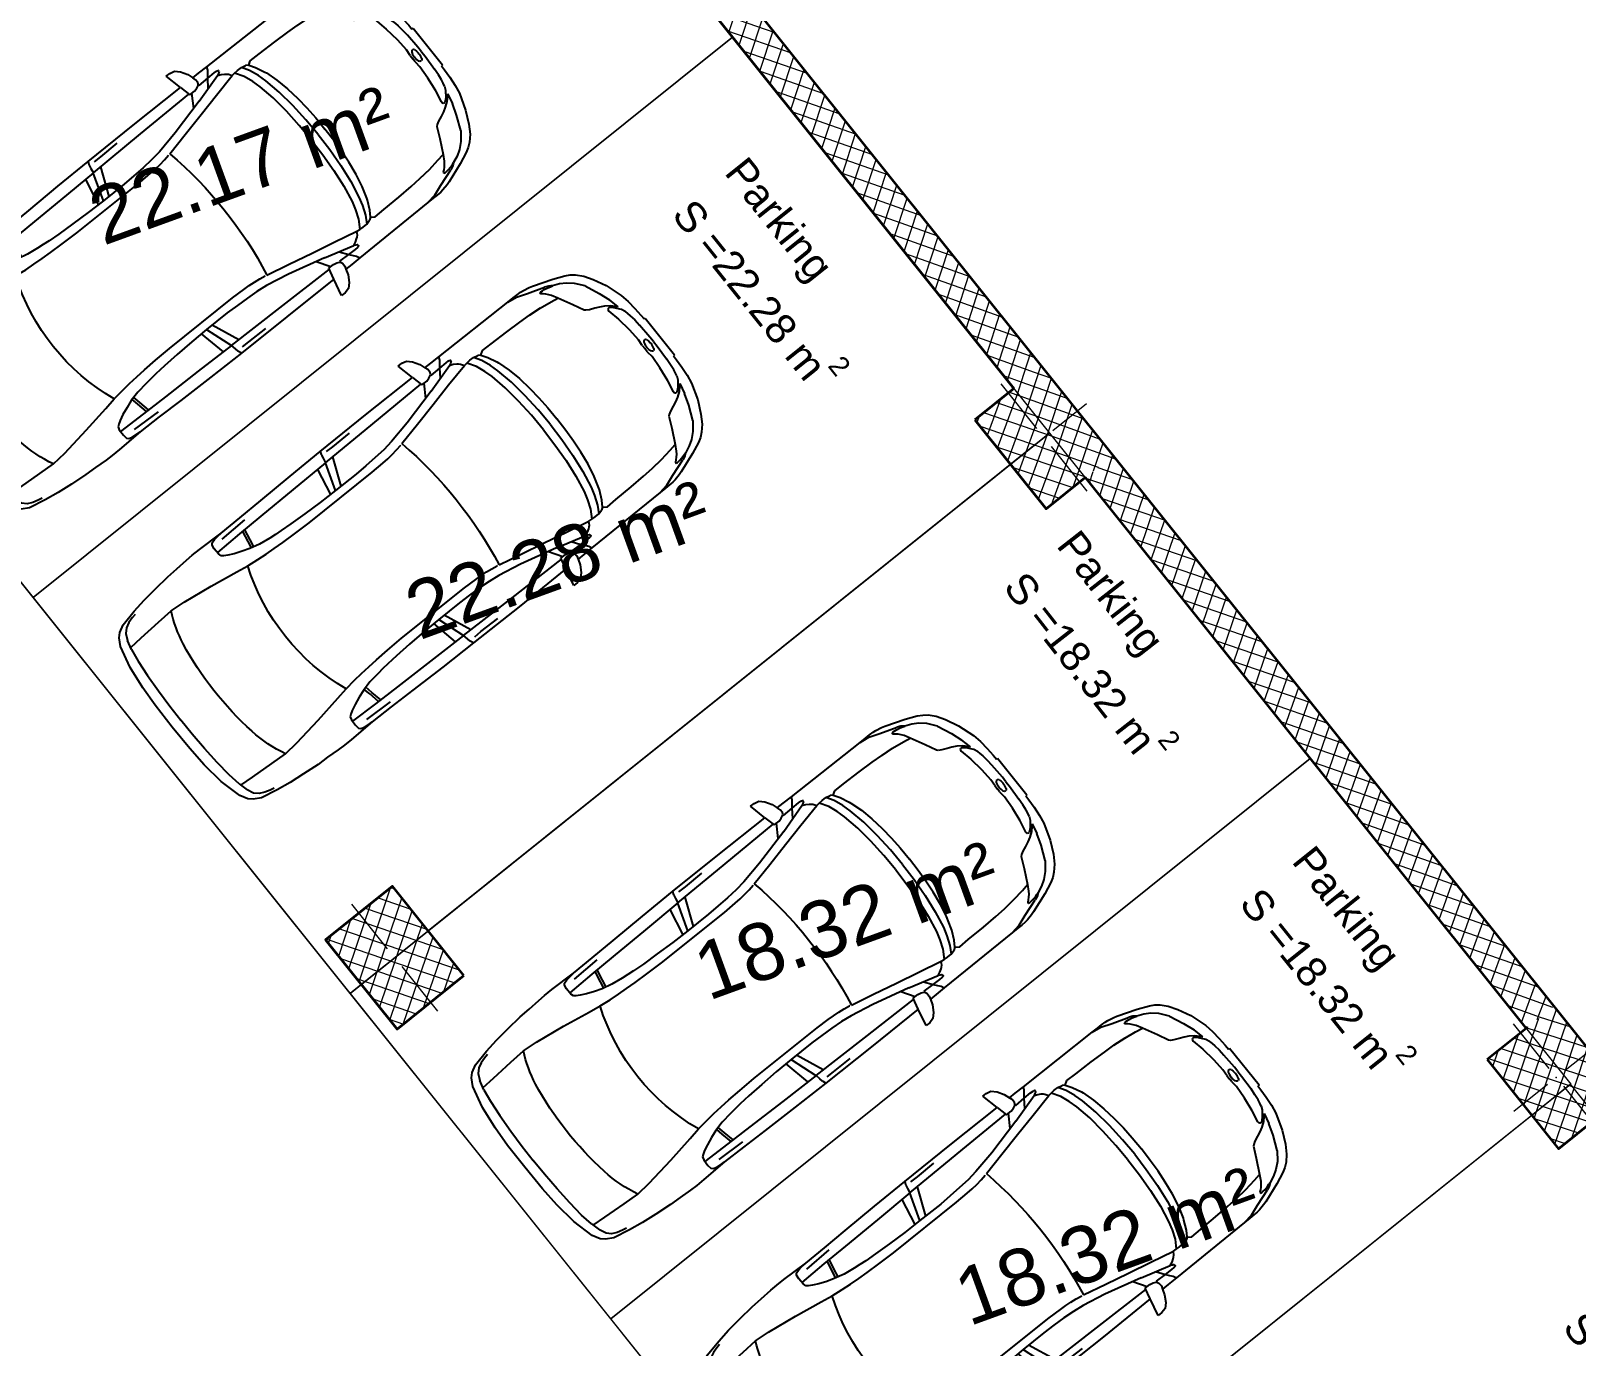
# Model space of a CAD drawing. Header units: metres. Extents: x 7511783 to 7512372, y 4692307 to 4692611.
# Drawn here: x 7511982.96 to 7511993.78, y 4692566.97 to 4692576.18 of the extents above; entities that cross this region are included whole.
import ezdxf

# ---------------------------------------------------------------- set-up
doc = ezdxf.new("R2010")
doc.units = ezdxf.units.M
doc.layers.get('0').update_dxf_attribs({"lineweight": 0})
for name, color, linetype, lineweight in [('A - Fill Zone_Pen_No__1', 7, 'Continuous', 0), ('A - Muret', 7, 'Continuous', 0), ('A - Muret_Pen_No__102', 254, 'Continuous', 0), ('A - Muret_Pen_No__7', 7, 'Continuous', 0), ('A - Shtyllat', 7, 'Continuous', 0), ('A - Shtyllat_Pen_No__1', 7, 'Continuous', 0), ('A - Shtyllat_Pen_No__7', 7, 'Continuous', 0), ('A -Polyline_Pen_No__1', 7, 'Continuous', 0), ('A1 - Bodrumi -1', 7, 'Continuous', 0), ('A1 - Bodrumi -1_Pen_No__42', 8, 'Continuous', 0), ('garazhat-netw', 1, 'Continuous', 0), ('Interior - Furniture _Pen_No__42', 8, 'Continuous', 0)]:
    doc.layers.add(name, color=color, linetype=linetype, lineweight=lineweight)
doc.styles.add('GENERATED_STYLE_1', font='arial.ttf')
doc.styles.get("Standard").update_dxf_attribs({"font": 'arial.ttf'})
pattern_1 = [(44.99999999999998, (0, 0), (-68.94290863686237, 68.94290863686243), []), (135.0000000000001, (0, 0), (68.94290863686219, 68.94290863686261), [])]

# ---------------------------------------------------------------- blocks, each defined once
blk = doc.blocks.new('Slab_6', base_point=(63264.51523607764, -68393.3326743771))
at = {"layer": 'A1 - Bodrumi -1_Pen_No__42', "color": 8, "linetype": 'Continuous', "lineweight": 25, "flags": 128}
blk.add_lwpolyline([(63264.51523607764, -68393.3326743771), (83257.00457082294, -63909.70114019907), (75456.13369070938, -29146.91751099753, 0.0021919497620864), (57048.23205081843, -33332.54687322022), (60252.72529317138, -47612.63264707229), (58637.28843211705, -47925.70844958309), (58785.1422201114, -48589.27355840802), (58818.69832244765, -48581.63779186852)], format="xyb", close=True, dxfattribs=at)
blk = doc.blocks.new('Wall_51', base_point=(75456.13369070938, -29146.91751099752))
at = {"layer": 'A - Muret_Pen_No__102', "linetype": 'Continuous', "lineweight": 13}
h = blk.add_hatch(dxfattribs=at)
h.set_pattern_fill('CONCRETE_BLOCK', color=254, style=0, pattern_type=2)
h.set_pattern_definition(pattern_1)
h.paths.add_polyline_path([(75387.36626624182, -29982.24458260022), (76679.27628421261, -35739.3439005244), (76923.19459822257, -35684.60773724302), (77098.36126340373, -36465.19510545321), (76854.4424123108, -36519.93138925796), (77935.87358854203, -41339.08024673167), (78179.80262513347, -41284.34167726374), (78354.96929031459, -42064.92904547394), (78111.03971664025, -42119.66773546524), (78941.49079895228, -45820.38163429968), (79185.29665110492, -45765.67070787111), (79316.67164999073, -46351.11123402875), (79072.8653950259, -46405.82225084986), (80537.29458175127, -52931.71349309536), (80781.07732541968, -52877.00775229531), (80868.66065801025, -53267.3014364004), (80624.87764580038, -53322.00723746214), (81894.28459658063, -58978.82682152579), (82138.21822794317, -58924.0872209744), (75631.3003558905, -29927.50487920773)])
at = {"layer": 'A - Muret_Pen_No__7', "color": 7, "linetype": 'Continuous', "lineweight": 35, "flags": 128}
for points in [[(82138.21814914639, -58924.08723865669), (75631.29981880749, -29927.50499973072)], [(75387.36626624182, -29982.24458260022), (76679.27628421262, -35739.34390052439)], [(76854.44241231082, -36519.93138925796), (77935.87358854205, -41339.08024673167)]]:
    blk.add_lwpolyline(points, dxfattribs=at)
blk = doc.blocks.new('Column_175', base_point=(71034.46801880051, -37416.00726037348))
at = {"layer": 'A - Shtyllat', "linetype": 'Continuous', "lineweight": 0}
h = blk.add_hatch(dxfattribs=at)
h.set_pattern_fill('CONCRETE_BLOCK', color=18, style=0, pattern_type=2)
h.set_pattern_definition(pattern_1)
h.paths.add_polyline_path([(71414.7716144699, -37740.61344503566), (71239.60494928875, -36960.02607682546), (70654.16442313112, -37091.4010757113), (70829.33108831225, -37871.9884439215)])
at = {"layer": 'A - Shtyllat_Pen_No__1', "color": 7, "linetype": 'Continuous', "lineweight": 13}
for p, q in [((71016.9513522824, -37337.94852355245), (70929.36801969184, -36947.65483944735)), ((70956.40928197949, -37433.52392689159), (70663.68901890067, -37499.21142633451)), ((71112.52675562153, -37398.49059385536), (71405.24701870035, -37332.80309441245)), ((71051.98468531862, -37494.0659971945), (71139.56801790919, -37884.3596812996))]:
    blk.add_line(p, q, dxfattribs=at)
blk.add_point((71034.46801880051, -37416.00726037348), dxfattribs=at)
at = {"layer": 'A - Shtyllat_Pen_No__7', "color": 7, "linetype": 'Continuous', "lineweight": 35, "flags": 128}
blk.add_lwpolyline([(71414.7716144699, -37740.61344503566), (71239.60494928875, -36960.02607682546), (70654.16442313112, -37091.4010757113), (70829.33108831225, -37871.9884439215)], close=True, dxfattribs=at)
blk = doc.blocks.new('Column_176', base_point=(76718.05766773433, -36140.58892079103))
at = {"layer": 'A - Shtyllat', "linetype": 'Continuous', "lineweight": 0}
h = blk.add_hatch(dxfattribs=at)
h.set_pattern_fill('CONCRETE_BLOCK', color=18, style=0, pattern_type=2)
h.set_pattern_definition(pattern_1)
h.paths.add_polyline_path([(76679.27628421262, -35739.34390052439), (76854.44241231082, -36519.93138925795), (77098.36126340373, -36465.19510545322), (76923.19459822257, -35684.60773724302)])
h = blk.add_hatch(dxfattribs=at)
h.set_pattern_fill('CONCRETE_BLOCK', color=18, style=0, pattern_type=2)
h.set_pattern_definition(pattern_1)
h.paths.add_polyline_path([(76337.75407206494, -35815.98273612886), (76512.92073724607, -36596.57010433905), (76854.44241231082, -36519.93138925795), (76679.27628421262, -35739.34390052439)])
at = {"layer": 'A - Shtyllat_Pen_No__1', "color": 7, "linetype": 'Continuous', "lineweight": 13}
for p, q in [((76700.54100121622, -36062.53018397001), (76612.95766862565, -35672.23649986491)), ((76796.11640455535, -36123.07225427292), (77088.83666763417, -36057.38475483001)), ((76639.99893091331, -36158.10558730915), (76347.27866783449, -36223.79308675206)), ((76735.57433425244, -36218.64765761205), (76823.157666843, -36608.94134171715))]:
    blk.add_line(p, q, dxfattribs=at)
blk.add_point((76718.05766773433, -36140.58892079103), dxfattribs=at)
at = {"layer": 'A - Shtyllat_Pen_No__7', "color": 7, "linetype": 'Continuous', "lineweight": 35, "flags": 128}
for points in [[(76679.27628421262, -35739.34390052439), (76337.75407206494, -35815.98273612886)], [(76337.75407206494, -35815.98273612886), (76512.92073724607, -36596.57010433905), (76854.44241231082, -36519.93138925795)]]:
    blk.add_lwpolyline(points, dxfattribs=at)
blk = doc.blocks.new('Column_177', base_point=(77974.66569464518, -41740.32286081176))
at = {"layer": 'A - Shtyllat', "linetype": 'Continuous', "lineweight": 0}
h = blk.add_hatch(dxfattribs=at)
h.set_pattern_fill('CONCRETE_BLOCK', color=18, style=0, pattern_type=2)
h.set_pattern_definition(pattern_1)
h.paths.add_polyline_path([(77935.87358854205, -41339.08024673167), (78111.03971664025, -42119.66773546524), (78354.96929031459, -42064.92904547394), (78179.80262513347, -41284.34167726374)])
h = blk.add_hatch(dxfattribs=at)
h.set_pattern_fill('CONCRETE_BLOCK', color=18, style=0, pattern_type=2)
h.set_pattern_definition(pattern_1)
h.paths.add_polyline_path([(77594.3620989758, -41415.71667614957), (77769.52876415693, -42196.30404435978), (78111.03971664025, -42119.66773546524), (77935.87358854205, -41339.08024673167)])
at = {"layer": 'A - Shtyllat_Pen_No__1', "color": 7, "linetype": 'Continuous', "lineweight": 13}
for p, q in [((77957.1490281271, -41662.26412399073), (77869.56569553653, -41271.97043988563)), ((78052.72443146622, -41722.80619429365), (78345.44469454503, -41657.11869485073)), ((77896.60695782417, -41757.83952732987), (77603.88669474535, -41823.52702677278)), ((77992.1823611633, -41818.38159763278), (78079.76569375387, -42208.67528173788))]:
    blk.add_line(p, q, dxfattribs=at)
blk.add_point((77974.66569464518, -41740.32286081176), dxfattribs=at)
at = {"layer": 'A - Shtyllat_Pen_No__7', "color": 7, "linetype": 'Continuous', "lineweight": 35, "flags": 128}
for points in [[(77935.87358854205, -41339.08024673167), (77594.3620989758, -41415.71667614957)], [(77594.3620989758, -41415.71667614957), (77769.52876415693, -42196.30404435978), (78111.03971664025, -42119.66773546524)]]:
    blk.add_lwpolyline(points, dxfattribs=at)
blk = doc.blocks.new('Car 05 22')
at = {"layer": 'Interior - Furniture _Pen_No__42', "color": 8, "linetype": 'Continuous', "lineweight": 25}
for p, q in [((1961.117547741, 983.221158223), (1928.938242309, 983.221158223)), ((1928.938242309, 983.221158223), (1957.843908175, 858.0544967500001)), ((1996.903176747, 974.9060932165999), (1961.117547741, 983.221158223)), ((2026.89661068, 945.007687052), (1996.903176747, 974.9060932165999)), ((2054.5732194, 897.577022836), (2026.89661068, 945.007687052)), ((2067.91700908, 857.6794056350001), (2054.5732194, 897.577022836)), ((-706.3378894982, 775.7872218095), (-757.6903274910002, 747.022066986)), ((-585.227090103, 801.027979058), (-706.3378894982, 775.7872218095)), ((-664.8727541800001, 760.961322365), (-701.0941271610001, 743.2591195180001)), ((-626.571782751, 772.4860242179999), (-664.8727541800001, 760.961322365)), ((-594.8871138119998, 778.4895580349998), (-626.571782751, 772.4860242179999)), ((-483.1389679684001, 817.2581826864), (-585.227090103, 801.027979058)), ((-372.3345973750002, 830.229933465), (-483.1389679684001, 817.2581826864)), ((-251.752794228, 841.043733947), (-372.3345973750002, 830.229933465)), ((-168.2198443133, 844.6061713611999), (-251.752794228, 841.043733947)), ((-78.35772569479998, 850.6357850930001), (-168.2198443133, 844.6061713611999)), ((-24.036324899, 852.2918850640001), (-78.35772569479998, 850.6357850930001)), ((40.3182760438, 852.3336850629998), (-24.036324899, 852.2918850640001)), ((230.8030912739, 845.5192631063), (40.3182760438, 852.3336850629998)), ((124.560977278, 791.3967861309999), (129.0398444, 820.4687779309999)), ((125.693926866, 743.8968737240001), (124.560977278, 791.3967861309999)), ((327.3887276080001, 761.920895626), (125.394377448, 756.455747737)), ((129.0398444, 820.4687779309999), (138.886242882, 832.3883788069998)), ((138.886242882, 832.3883788069998), (165.168377873, 840.275885275)), ((165.168377873, 840.275885275), (194.733578306, 844.324685204)), ((194.733578306, 844.324685204), (230.803091274, 845.519263106)), ((210.873013229, 809.2317387879999), (418.0703055720001, 816.1926024380003)), ((400.0158099590001, 847.596806379), (230.8030912739, 845.5192631063)), ((521.9507803269998, 764.6728959719999), (327.3887276080001, 761.920895626)), ((355.2943663540001, 762.315609428), (339.1227247570001, 683.1192857359999)), ((373.4006373970002, 762.5717151969999), (357.2289958010001, 683.375391506)), ((590.7241636140001, 851.6786068920001), (400.0158099590001, 847.596806379)), ((813.627009446, 769.327996556), (521.9507803269998, 764.6728959719999)), ((856.5325990199999, 856.169707455), (590.7241636140001, 851.6786068920001)), ((1108.59023357, 773.98329714), (813.627009446, 769.327996556)), ((1129.8609284, 858.5331077519999), (856.5325990199999, 856.169707455)), ((1036.25651944, 772.8416796290002), (996.5002997029998, 578.7916468290002)), ((1041.96657906, 578.0240872360001), (1107.56627095, 773.967136299)), ((1173.32542975, 774.895061201), (1090.33970038, 577.89253068)), ((1115.14443198, 808.948201529), (1108.59023357, 773.98329714)), ((1108.59023357, 773.98329714), (1537.61805657, 780.025947399)), ((1119.51383092, 833.2672045809999), (1115.14443198, 808.948201529)), ((1120.16623076, 836.3248049650001), (1119.51383092, 833.2672045809999)), ((1120.69723063, 838.160005195), (1120.16623076, 836.3248049650001)), ((1129.8609284, 858.5331077519999), (1120.69723063, 838.160005195)), ((1536.1071561, 860.3802508980001), (1129.8609284, 858.5331077519999)), ((1162.63563846, 830.4777734580001), (1220.13025657, 829.0713745190002)), ((1220.13025657, 829.0713745190002), (1369.65750367, 831.489072695)), ((1957.843908175, 858.0544967500001), (1536.1071561, 860.3802508980001)), ((1537.61805657, 780.025611521), (1974.99295641, 786.0764425990001)), ((1939.15395607, 686.22492547), (1995.917261, 777.427813481)), ((1957.84390817, 858.0544967500001), (1977.22141076, 777.427813481)), ((1977.22141076, 777.427813481), (2019.59119012, 777.427813481)), ((2000.39650233, 701.591770694), (2213.53100788, 762.9814866290001)), ((2019.59119012, 777.427813481), (2044.48611622, 783.069509224)), ((2044.48611622, 783.069509224), (2063.35562216, 792.2740022800001)), ((2063.35562216, 792.2740022800001), (2070.42572439, 799.8521965630001)), ((2068.68333559, 787.696981005), (2065.39356605, 794.4584027669999)), ((2119.91703998, 857.4374531180001), (2067.91700908, 857.6794056350001)), ((2075.28112592, 835.6608695470001), (2067.91700908, 857.6794056350001)), ((2068.68333559, 787.696981005), (2148.02030692, 790.4828861469999)), ((2070.42572439, 799.8521965630001), (2075.2191259, 809.3983893609999)), ((2075.2191259, 809.3983893609999), (2075.28112592, 835.6608695470001)), ((2106.51930118, 732.1586113790001), (2148.02030692, 790.4828861469999)), ((2193.165590015, 856.4504063259001), (2119.91703998, 857.4374531180001)), ((2148.02030692, 790.4828861469999), (2166.81146925, 813.814537484)), ((2148.02030692, 790.4828861469999), (2205.61920777, 792.204186117)), ((2166.81146925, 813.814537484), (2182.27381684, 834.081841238)), ((2182.27381684, 834.081841238), (2193.16559002, 856.4504063260001)), ((2808.01466132, 852.5547640039999), (2193.165590015, 856.4504063259001)), ((2205.61920777, 792.204186117), (2227.21980808, 791.0038861380001)), ((2226.59190807, 769.8777067159999), (2213.53100788, 762.9814866290001)), ((2213.53100788, 762.9814866290001), (2238.34670825, 752.240186817)), ((2234.36910819, 773.9630864369999), (2226.59190807, 769.8828865080001)), ((2227.21980808, 791.0038861380001), (2232.61990816, 790.029986155)), ((2232.61990816, 790.029986155), (2237.93539134, 787.2871225249999)), ((2238.46067648, 776.864360243), (2234.36910819, 773.9630864369999)), ((2240.81890828, 784.03918626), (2237.93539134, 787.2871225249999)), ((2238.46067648, 776.864360243), (2240.85090828, 780.5209863219999)), ((2240.85090828, 780.5209863219999), (2240.81890828, 784.03918626)), ((2855.711363900001, 852.6327640009998), (2808.01466132, 852.5547640039999)), ((2808.01466132, 852.5547640039999), (2876.86636504, 843.317264394)), ((2891.44016583, 852.5287640049999), (2855.711363900001, 852.6327640009998)), ((2876.86636504, 843.317264394), (2954.16376923, 813.731165643)), ((2922.51356751, 852.034364026), (2891.44016583, 852.5287640049999)), ((2904.11849592, 832.8863289209997), (2905.06820589, 832.8379901159999)), ((2945.17226874, 849.4061641369999), (2922.51356751, 852.034364026)), ((2989.61447115, 839.6482645490003), (2945.17226874, 849.4061641369999)), ((2954.16376923, 813.731165643), (3075.78877375, 774.6896785450001)), ((3013.55027244, 833.064864827), (2989.61447115, 839.6482645490003)), ((3154.26138006, 782.5577669589998), (3013.55027244, 833.064864827)), ((3022.47491973, 758.305686711), (3023.66221975, 762.4851866380001)), ((3024.49924208, 753.7186598590001), (3022.47491973, 758.305686711)), ((3023.66221975, 762.4851866380001), (3034.64521991, 765.0503865930001)), ((3034.64521991, 765.0503865930001), (3046.93432009, 763.817386614)), ((3046.93432009, 763.817386614), (3060.9451203, 762.9292866300001)), ((3060.9451203, 762.9292866300001), (3089.85712072, 757.3861867269998)), ((3100.48402088, 763.1120866269999), (3075.78877375, 774.6896785450001)), ((3114.13862108, 753.3111867989999), (3100.48402088, 763.1120866269999)), ((3235.883818752, 747.6101556219), (3154.26138006, 782.5577669589998)), ((-815.0478655078, 667.7598955197002), (-855.0523550635, 511.0116477078998)), ((-784.8200333720001, 721.8124613509999), (-815.0478655078, 667.7598955197002)), ((-757.6903274910002, 747.022066986), (-784.8200333720001, 721.8124613509999)), ((-768.2719792499998, 602.2788720830002), (-750.577082573, 669.7773949330001)), ((-729.425104913, 716.3992494200002), (-750.577082573, 669.7773949330001)), ((-701.0941271610001, 743.2591195180001), (-729.425104913, 716.3992494200002)), ((132.429139117, 722.8048827370001), (125.693926866, 743.8968737240001)), ((146.670770152, 710.6062742990001), (132.429139117, 722.8048827370001)), ((171.252864179, 696.6287725440001), (146.670770152, 710.6062742990001)), ((212.566754139, 676.5412700230002), (171.252864179, 696.6287725440001)), ((266.3151410770001, 654.566867265), (212.566754139, 676.5412700230002)), ((319.4903281550001, 636.426864989), (266.3151410770001, 654.566867265)), ((339.1227247570001, 683.1192857359999), (329.5580559370001, 633.8673348859999)), ((357.2289958010001, 683.375391506), (346.76505809, 629.492778784)), ((2000.39650233, 701.591770694), (1730.35620914, 633.8338533080002)), ((1952.84760406, 621.338789111), (2122.045506540001, 659.9572884350001)), ((2122.045506540001, 659.9572884350001), (2293.79610906, 697.6509877739999)), ((2238.34670825, 752.240186817), (2258.53170854, 739.717487037)), ((2258.53170854, 739.717487037), (2269.0398087, 731.086787188)), ((2269.0398087, 731.086787188), (2278.83550884, 721.965087348)), ((2278.83550884, 721.965087348), (2293.79610906, 697.6509877739999)), ((2293.79610906, 697.6509877739999), (2317.1870094, 700.7385877199999)), ((2293.79610906, 697.6386630720001), (2293.79610906, 697.6509877739999)), ((2317.1870094, 700.7385877199999), (2345.74280982, 702.7498876850001)), ((2355.134199750001, 639.912801441), (2317.1870094, 700.7385877199999)), ((2345.74280982, 702.7498876850001), (2378.929310310001, 702.0184876970001)), ((2410.10490185, 649.1086815510001), (2378.929310310001, 702.0184876970001)), ((2378.929310310001, 702.0184876970001), (2410.57231077, 694.2028878339999)), ((2410.57231077, 694.2028878339999), (2410.58631694, 694.1782473540001)), ((2428.73881104, 681.7061880529999), (2410.57231077, 694.2028878339999)), ((2428.73881104, 681.7061880529999), (2457.25830016, 700.035535323)), ((2428.77597173, 681.700745325), (2428.73881104, 681.7061880529999)), ((2428.77597173, 681.700745325), (2456.66545813, 639.8418234830003)), ((2457.25830016, 700.035535323), (2535.4819126, 697.9905877680001)), ((2535.422612600001, 697.9916562040003), (2673.21491462, 695.5089878119999)), ((2535.46586986, 697.9894090810001), (2535.4819126, 697.988971943)), ((2673.21491462, 695.5089878119999), (2787.200816290001, 691.4809878819998)), ((2787.200816290001, 691.4809878819998), (2868.415817480001, 687.223087957)), ((2868.395882330001, 687.22488671), (2959.72331881, 678.984388101)), ((2959.72331881, 678.984388101), (2868.415817480001, 687.1969879569999)), ((2959.72331881, 678.984388101), (3047.2313201, 666.2002883250001)), ((3037.91041996, 743.452886971), (3024.49924208, 753.7186598590001)), ((3050.61522015, 730.6688871950001), (3037.91041996, 743.452886971)), ((3047.20992906, 666.2041971140001), (3100.00912087, 656.556188494)), ((3064.50712035, 714.6457874760001), (3050.61522015, 730.6688871950001)), ((3076.97452053, 697.807687771), (3064.50712035, 714.6457874760001)), ((3100.00912087, 656.556188494), (3076.97452053, 697.807687771)), ((3089.85712072, 757.3861867269998), (3108.43932099, 751.4304868319999)), ((3152.92075342, 553.873393456), (3100.00912087, 656.556188494)), ((3108.43932099, 751.4304868319999), (3122.8656212, 746.4359869189999)), ((3122.8656212, 746.4359869189999), (3114.13862108, 753.3111867989999)), ((3170.0706946, 726.5554905960001), (3122.8656212, 746.4359869189999)), ((3211.69204952, 701.0151137130001), (3170.0706946, 726.5554905960001)), ((3254.25934432, 663.1775183300001), (3211.69204952, 701.0151137130001)), ((3269.07948628, 728.3294692490001), (3235.883818752, 747.6101556219)), ((3301.867263790001, 602.80900872), (3254.25934432, 663.1775183300001)), ((3298.56678787, 705.6390702070001), (3269.07948628, 728.3294692490001)), ((3337.33388997, 663.3806719909999), (3298.56678787, 705.6390702070001)), ((3374.49419199, 603.583974516), (3337.33388997, 663.3806719909999)), ((-768.2719792499998, 602.2788720830002), (-782.764796709, 510.0106247469999)), ((-764.3441764490001, 617.261773195), (-665.728145997, 623.9546285630003)), ((-665.728145997, 623.9546285630003), (-500.877431885, 634.180288886)), ((-500.877431885, 634.180288886), (-383.0238853850001, 641.9613403830001)), ((-383.0238853850001, 641.9613403830001), (-274.220886173, 631.318400078)), ((-274.220886173, 631.318400078), (-56.404854203, 600.536895199)), ((-56.404854203, 600.536895199), (145.941775497, 566.5900898169999)), ((145.941775497, 566.5900898169999), (233.261172115, 552.312592089)), ((233.261172115, 552.312592089), (315.3092800730001, 541.359190513)), ((315.2936019620001, 541.3606176840001), (384.2945810830001, 535.0794906230001)), ((392.7088835140001, 617.8124267930001), (319.4903281550001, 636.426864989)), ((474.8166917820001, 607.1053878569999), (392.7088835140001, 617.8124267930001)), ((521.3449804749999, 601.6186871690002), (474.8166917820001, 607.1053878569999)), ((569.9935686519999, 596.8381865689998), (521.3449804749999, 601.6186871690002)), ((652.59274858, 590.9845858339997), (569.9935686519999, 596.8381865689998)), ((772.8388193580001, 584.9903850819998), (652.59274858, 590.9845858339997)), ((907.2666866909999, 580.298084493), (772.8388193580001, 584.9903850819998)), ((1041.96657906, 578.0240872360001), (907.2666866909999, 580.298084493)), ((1227.79815085, 577.5186957939999), (1041.96657906, 578.0240872360001)), ((1316.09897866, 580.475793563), (1227.79815085, 577.5186957939999)), ((1403.02450604, 584.4121905939998), (1316.09897866, 580.475793563)), ((1483.8761315, 590.1361862749999), (1403.02450604, 584.4121905939998)), ((1562.00595611, 600.596478384), (1483.8761315, 590.1361862749999)), ((1730.35620914, 633.8338533080002), (1562.00595611, 600.596478384)), ((1597.28918852, 541.1774857889999), (1596.65116701, 540.8889849259999)), ((1610.72419049, 544.0665862469999), (1779.61280153, 581.7538898049997)), ((1779.61280153, 581.7538898049997), (1952.84760406, 621.338789111)), ((2379.77420337, 575.387091212), (2355.13301598, 639.9159014410001)), ((2397.334105950001, 514.2584815219999), (2379.77250853, 575.3929912130001)), ((2436.02871163, 583.2244924540001), (2410.10490185, 649.1086815510001)), ((2453.63941421, 521.616582688), (2436.02871163, 583.2244924540001)), ((2456.66545813, 639.8418234830003), (2487.236391870001, 574.2621729599999)), ((2487.236391870001, 574.2621729599999), (2491.79934275, 562.0052962960001)), ((2491.79994982, 562.0052962960001), (2517.90263133, 477.034766618)), ((3189.62073735, 475.569766106), (3152.92075342, 553.873393456)), ((3301.867263790001, 602.80900872), (3346.015513130001, 501.4217980699999)), ((3418.40079436, 512.7439783509999), (3374.49419199, 603.583974516)), ((-855.0523550635, 511.0116477078998), (-874.6778528530002, 344.9579771100001)), ((-782.7621654889999, 510.027376359), (-794.5333543099999, 390.6265818930001)), ((384.2815104790001, 535.080362318), (454.174320738, 530.4191213629999)), ((454.170282107, 530.4193907049998), (526.242583163, 526.2868907769997)), ((526.2331313149998, 526.2873073839999), (627.7018846490002, 521.814890855)), ((627.698546207, 521.8149872519999), (756.75876515, 518.0884218199999)), ((756.75876515, 518.0884218199999), (1322.62824821, 518.052230308)), ((1322.62824821, 518.052230308), (1420.49779626, 521.652890858)), ((1420.49066257, 521.652523245), (1466.64156934, 524.030772681)), ((1466.62639694, 524.0299908169999), (1510.87647584, 527.594696836)), ((1510.85529759, 527.5929907539999), (1554.25309822, 533.0576906580001)), ((1554.25309822, 533.0576906580001), (1596.82961355, 540.969674969)), ((2419.31580918, 395.7362626700001), (2397.33316008, 514.2635815229997)), ((2477.61661773, 401.0764635800001), (2453.63941421, 521.616582688)), ((2517.90263133, 477.034766618), (2537.54372273, 384.0810341510001)), ((3199.39883308, 466.7584630290001), (3189.62073735, 475.569766106)), ((3220.69886845, 454.388540188), (3199.39883308, 466.7584630290001)), ((3256.10680826, 439.2417534179999), (3220.67662376, 454.4014587129999)), ((3288.390194130001, 425.101248479), (3256.10680826, 439.2417534179999)), ((3346.015513130001, 501.4217980699999), (3374.297465860001, 419.557472908)), ((3457.47689648, 393.0984834030001), (3418.40079436, 512.7439783509999)), ((-874.6778528530002, 344.9579771100001), (-882.944054645, 194.680643518)), ((-794.5333543099999, 390.6265818930001), (-802.4328468090001, 258.715288008)), ((2433.73206705, 266.091642182), (2419.31580918, 395.7362626700001)), ((2493.88922012, 269.050242651), (2477.61661773, 401.0764635800001)), ((2537.54372273, 384.0810341510001), (2551.45611664, 285.6281997640001)), ((3319.36158057, 408.41284265), (3288.390194130001, 425.101248479)), ((3353.46269085, 384.2512837760001), (3319.36158057, 408.41284265)), ((3321.23357975, 370.497229407), (3320.99727986, 362.132926485)), ((3320.99727986, 362.132926485), (3338.31527228, 276.8564967000001)), ((3324.654278260001, 377.297531782), (3321.23357975, 370.497229407)), ((3328.30797666, 379.591332583), (3324.654278260001, 377.297531782)), ((3338.468372210001, 379.4523325350001), (3328.30797666, 379.591332583)), ((3363.640761200001, 357.811724976), (3338.468372210001, 379.4523325350001)), ((3377.182392130001, 359.9734848010001), (3353.46269085, 384.2512837760001)), ((3396.66521323, 315.8049103040001), (3363.640761200001, 357.811724976)), ((3391.09039087, 344.247647689), (3374.297465860001, 419.557472908)), ((3391.09039087, 344.247647689), (3377.182392130001, 359.9734848010001)), ((3468.34279707, 330.9338860280001), (3457.47689648, 393.0984834030001)), ((3474.4914974, 263.721088865), (3468.34279707, 330.9338860280001)), ((-802.4328468090001, 258.715288008), (-806.8131426489999, 124.936494209)), ((2441.61713002, 131.955220918), (2433.73181129, 266.093942182)), ((2503.10292147, 133.173421111), (2493.88922012, 269.050242651)), ((2551.45611664, 285.6281997640001), (2559.71041303, 193.693567653)), ((3338.31527228, 276.8564967000001), (3351.882966340001, 172.661960307)), ((3408.0703938, 289.3779877820001), (3396.66521323, 315.8049103040001)), ((3408.0703938, 289.3779877820001), (3413.77629411, 267.259988716)), ((3413.77548775, 267.2641933500001), (3418.45445829, 242.866384828)), ((3418.452194370001, 242.878189745), (3424.044894670001, 200.723791525)), ((3478.33319761, 199.917191559), (3474.4914974, 263.721088865)), ((-882.944054645, 194.680643518), (-885.3767076889999, 0)), ((-806.8131426489999, 124.936494209), (-808.0470753050001, 0)), ((2444.0197128, -0.0273000043277), (2441.61701245, 131.957220918)), ((2506.01959488, -3.86e-13), (2503.10292147, 133.173421111)), ((2559.71041303, 193.693567653), (2564.38081099, 101.185635342)), ((3351.882966340001, 172.661960307), (3358.343763510001, 75.87012649980001)), ((3424.044894670001, 200.723791525), (3427.72848251, 152.023715234)), ((3432.36383112, 39.98011396419999), (3427.72848251, 152.023715234)), ((3479.35651311, 164.9481933352), (3478.33319761, 199.917191559)), ((3489.519598210001, 164.9481933352), (3479.35651311, 164.9481933352)), ((3489.519598210001, -164.9481933352), (3489.519598210001, 164.9481933352)), ((-885.3767076889999, 0), (-882.944054645, -194.680643518)), ((-806.8131426489999, -124.936494209), (-808.0470753050001, 1.477e-13)), ((2444.0197128, 0.0273000043271), (2441.61701245, -131.957220918)), ((2564.38081099, 101.185635342), (2566.01761027, -0.00610000213065)), ((2564.38081099, -101.185635342), (2566.01761027, 0.00610000212997)), ((3353.95786543, 27.8932505984), (3358.343763510001, 75.87012649980001)), ((3353.95786543, 27.8932505984), (3353.95786543, -0.7649002671629999)), ((3353.95786543, -27.8932505984), (3353.95786543, 0.7649002671619999)), ((3370.89075802, 11.74110410089999), (3370.32315827, -0.7649002671629999)), ((3370.89075802, -11.74110410089999), (3370.32315827, 0.7649002671619999)), ((3372.49235732, 23.6550082622), (3370.89075802, 11.74110410089999)), ((3376.267285060001, 38.99395092400001), (3372.49235732, 23.6550082622)), ((3381.98685317, 46.5714162664), (3376.267285060001, 38.99395092400001)), ((3386.21005132, 48.3522168884), (3381.98685317, 46.5714162664)), ((3386.21005132, 48.3522168884), (3394.28954778, 48.3522168884)), ((3398.51284593, 46.5714162664), (3394.28954778, 48.3522168884)), ((3404.23226311, 38.99375151340001), (3398.51284593, 46.5714162664)), ((3404.23226311, 38.99375151340001), (3408.00714178, 23.6550082622)), ((3408.00714178, 23.6550082622), (3409.766541010001, 8.055102813469999)), ((3409.766541010001, 8.055102813469999), (3409.766541010001, -4.961e-13)), ((3431.76949509, 57.3729975776), (3431.76949509, 56.7710829698)), ((3432.04453126, -0.0109000038072), (3432.36383112, 39.98011396419999)), ((3432.04453126, 0.0109000038063), (3432.36383112, -39.98011396419999)), ((2506.01959488, -2.78e-13), (2503.10292147, -133.173421111)), ((2559.71041303, -193.693567653), (2564.38081099, -101.185635342)), ((3351.882966340001, -172.661960307), (3358.343763510001, -75.87012649980001)), ((3353.95786543, -27.8932505984), (3358.343763510001, -75.87012649980001)), ((3372.49235732, -23.6550082622), (3370.89075802, -11.74110410089999)), ((3376.267285060001, -38.99395092400001), (3372.49235732, -23.6550082622)), ((3381.98685317, -46.5714162664), (3376.267285060001, -38.99395092400001)), ((3386.21005132, -48.3522168884), (3381.98685317, -46.5714162664)), ((3386.21005132, -48.3522168884), (3394.28954778, -48.3522168884)), ((3398.51284593, -46.5714162664), (3394.28954778, -48.3522168884)), ((3404.23226311, -38.99375151340001), (3398.51284593, -46.5714162664)), ((3404.23226311, -38.99375151340001), (3408.00714178, -23.6550082622)), ((3408.00714178, -23.6550082622), (3409.766541010001, -8.055102813469999)), ((3409.766541010001, -8.055102813469999), (3409.766541010001, -3.892e-13)), ((3432.36383112, -39.98011396419999), (3427.72848251, -152.023715234)), ((3431.76949509, -57.3729975776), (3431.76949509, -56.7710829698)), ((-882.944054645, -194.680643518), (-874.6778528530002, -344.9579771100001)), ((-802.4328468090001, -258.715288008), (-806.8131426489999, -124.936494209)), ((2441.61713002, -131.955220918), (2433.73181129, -266.093942182)), ((2503.10292147, -133.173421111), (2493.88922012, -269.050242651)), ((2551.45611664, -285.6281997640001), (2559.71041303, -193.693567653)), ((3338.31527228, -276.8564967000001), (3351.882966340001, -172.661960307)), ((3418.452194370001, -242.878189745), (3424.044894670001, -200.723791525)), ((3424.044894670001, -200.723791525), (3427.72848251, -152.023715234)), ((3474.4914974, -263.721088865), (3478.33319761, -199.917191559)), ((3478.33319761, -199.917191559), (3479.35651311, -164.9481933352)), ((3479.35651311, -164.9481933352), (3489.519598210001, -164.9481933352)), ((-794.5333543099999, -390.6265818930001), (-802.4328468090001, -258.715288008)), ((2433.73206705, -266.091642182), (2419.31580918, -395.7362626700001)), ((2493.88922012, -269.050242651), (2477.61661773, -401.0764635800001)), ((2537.54372273, -384.0810341510001), (2551.45611664, -285.6281997640001)), ((3320.99727986, -362.132926485), (3338.31527228, -276.8564967000001)), ((3396.66521323, -315.8049103040001), (3363.640761200001, -357.811724976)), ((3408.0703938, -289.3779877820001), (3396.66521323, -315.8049103040001)), ((3408.0703938, -289.3779877820001), (3413.77629411, -267.259988716)), ((3413.77548775, -267.2641933500001), (3418.45445829, -242.866384828)), ((3468.34279707, -330.9338860280001), (3474.4914974, -263.721088865)), ((-874.6778528530002, -344.9579771100001), (-855.0523550635, -511.0116477078998)), ((-782.7621654889999, -510.027376359), (-794.5333543099999, -390.6265818930001)), ((2419.31580918, -395.7362626700001), (2397.33316008, -514.2635815229997)), ((2477.61661773, -401.0764635800001), (2453.63941421, -521.616582688)), ((2517.90263133, -477.034766618), (2537.54372273, -384.0810341510001)), ((3288.390194130001, -425.101248479), (3256.10680826, -439.2417534179999)), ((3319.36158057, -408.41284265), (3288.390194130001, -425.101248479)), ((3353.46269085, -384.2512837760001), (3319.36158057, -408.41284265)), ((3321.23357975, -370.497229407), (3320.99727986, -362.132926485)), ((3324.654278260001, -377.297531782), (3321.23357975, -370.497229407)), ((3328.30797666, -379.591332583), (3324.654278260001, -377.297531782)), ((3338.468372210001, -379.4523325350001), (3328.30797666, -379.591332583)), ((3363.640761200001, -357.811724976), (3338.468372210001, -379.4523325350001)), ((3346.015513130001, -501.4217980699999), (3374.297465860001, -419.557472908)), ((3377.182392130001, -359.9734848010001), (3353.46269085, -384.2512837760001)), ((3391.09039087, -344.247647689), (3374.297465860001, -419.557472908)), ((3391.09039087, -344.247647689), (3377.182392130001, -359.9734848010001)), ((3418.40079436, -512.7439783509999), (3457.47689648, -393.0984834030001)), ((3457.47689648, -393.0984834030001), (3468.34279707, -330.9338860280001)), ((-855.0523550635, -511.0116477078998), (-815.0478655078, -667.7598955197002)), ((-768.2719792499998, -602.2788720830002), (-782.764796709, -510.0106247469999)), ((315.2936019620001, -541.3606176840001), (384.2945810830001, -535.0794906230001)), ((384.2815104790001, -535.080362318), (454.174320738, -530.4191213629999)), ((454.170282107, -530.4193907049998), (526.242583163, -526.2868907769997)), ((526.2331313149998, -526.2873073839999), (627.7018846490002, -521.814890855)), ((627.698546207, -521.8149872519999), (756.75876515, -518.0884218199999)), ((756.75876515, -518.0884218199999), (1322.62824821, -518.052230308)), ((1322.62824821, -518.052230308), (1420.49779626, -521.652890858)), ((1420.49066257, -521.652523245), (1466.64156934, -524.030772681)), ((1466.62639694, -524.0299908169999), (1510.87647584, -527.594696836)), ((1510.85529759, -527.5929907539999), (1554.25309822, -533.0576906580001)), ((1554.25309822, -533.0576906580001), (1596.82961355, -540.969674969)), ((1597.28918852, -541.1774857889999), (1596.65116701, -540.8889849259999)), ((2397.334105950001, -514.2584815219999), (2379.77250853, -575.3929912130001)), ((2453.63941421, -521.616582688), (2436.02871163, -583.2244924540001)), ((2491.79994982, -562.0052962960001), (2517.90263133, -477.034766618)), ((3189.62073735, -475.569766106), (3152.92075342, -553.873393456)), ((3199.39883308, -466.7584630290001), (3189.62073735, -475.569766106)), ((3220.69886845, -454.388540188), (3199.39883308, -466.7584630290001)), ((3256.10680826, -439.2417534179999), (3220.67662376, -454.4014587129999)), ((3301.867263790001, -602.80900872), (3346.015513130001, -501.4217980699999)), ((3374.49419199, -603.583974516), (3418.40079436, -512.7439783509999)), ((-768.2719792499998, -602.2788720830002), (-750.577082573, -669.7773949330001)), ((-764.3441764490001, -617.261773195), (-665.728145997, -623.9546285630003)), ((-665.728145997, -623.9546285630003), (-500.877431885, -634.180288886)), ((-500.877431885, -634.180288886), (-383.0238853850001, -641.9613403830001)), ((-383.0238853850001, -641.9613403830001), (-274.220886173, -631.318400078)), ((-274.220886173, -631.318400078), (-56.404854203, -600.536895199)), ((-56.404854203, -600.536895199), (145.941775497, -566.5900898169999)), ((145.941775497, -566.5900898169999), (233.261172115, -552.312592089)), ((233.261172115, -552.312592089), (315.3092800730001, -541.359190513)), ((319.4903281550001, -636.426864989), (266.3151410770001, -654.566867265)), ((392.7088835140001, -617.8124267930001), (319.4903281550001, -636.426864989)), ((339.1227247570001, -683.1192857359999), (329.5580559370001, -633.8673348859999)), ((357.2289958010001, -683.375391506), (346.76505809, -629.492778784)), ((474.8166917820001, -607.1053878569999), (392.7088835140001, -617.8124267930001)), ((521.3449804749999, -601.6186871690002), (474.8166917820001, -607.1053878569999)), ((569.9935686519999, -596.8381865689998), (521.3449804749999, -601.6186871690002)), ((652.59274858, -590.9845858339997), (569.9935686519999, -596.8381865689998)), ((772.8388193580001, -584.9903850819998), (652.59274858, -590.9845858339997)), ((907.2666866909999, -580.298084493), (772.8388193580001, -584.9903850819998)), ((1041.96657906, -578.0240872360001), (907.2666866909999, -580.298084493)), ((1036.25651944, -772.8416796290002), (996.5002997029998, -578.7916468290002)), ((1227.79815085, -577.5186957939999), (1041.96657906, -578.0240872360001)), ((1041.96657906, -578.0240872360001), (1107.56627095, -773.967136299)), ((1173.32542975, -774.895061201), (1090.33970038, -577.89253068)), ((1316.09897866, -580.475793563), (1227.79815085, -577.5186957939999)), ((1403.02450604, -584.4121905939998), (1316.09897866, -580.475793563)), ((1483.8761315, -590.1361862749999), (1403.02450604, -584.4121905939998)), ((1562.00595611, -600.596478384), (1483.8761315, -590.1361862749999)), ((1730.35620914, -633.8338533080002), (1562.00595611, -600.596478384)), ((1610.72419049, -544.0665862469999), (1779.61280153, -581.7538898049997)), ((2000.39650233, -701.591770694), (1730.35620914, -633.8338533080002)), ((1779.61280153, -581.7538898049997), (1952.84760406, -621.338789111)), ((1952.84760406, -621.338789111), (2122.045506540001, -659.9572884350001)), ((2355.134199750001, -639.912801441), (2317.1870094, -700.7385877199999)), ((2379.77420337, -575.387091212), (2355.13301598, -639.9159014410001)), ((2410.10490185, -649.1086815510001), (2378.929310310001, -702.0184876970001)), ((2436.02871163, -583.2244924540001), (2410.10490185, -649.1086815510001)), ((2428.77597173, -681.700745325), (2456.66545813, -639.8418234830003)), ((2456.66545813, -639.8418234830003), (2487.236391870001, -574.2621729599999)), ((2487.236391870001, -574.2621729599999), (2491.79934275, -562.0052962960001)), ((3152.92075342, -553.873393456), (3100.00912087, -656.556188494)), ((3301.867263790001, -602.80900872), (3254.25934432, -663.1775183300001)), ((3337.33388997, -663.3806719909999), (3374.49419199, -603.583974516)), ((-815.0478655078, -667.7598955197002), (-784.8200333720001, -721.8124613509999)), ((-784.8200333720001, -721.8124613509999), (-757.6903274910002, -747.022066986)), ((-757.6903274910002, -747.022066986), (-706.3378894982, -775.7872218095)), ((-729.425104913, -716.3992494200002), (-750.577082573, -669.7773949330001)), ((-701.0941271610001, -743.2591195180001), (-729.425104913, -716.3992494200002)), ((-664.8727541800001, -760.961322365), (-701.0941271610001, -743.2591195180001)), ((125.693926866, -743.8968737240001), (124.560977278, -791.3967861309999)), ((327.3887276080001, -761.920895626), (125.394377448, -756.455747737)), ((132.429139117, -722.8048827370001), (125.693926866, -743.8968737240001)), ((146.670770152, -710.6062742990001), (132.429139117, -722.8048827370001)), ((171.252864179, -696.6287725440001), (146.670770152, -710.6062742990001)), ((212.566754139, -676.5412700230002), (171.252864179, -696.6287725440001)), ((266.3151410770001, -654.566867265), (212.566754139, -676.5412700230002)), ((355.2943663540001, -762.315609428), (339.1227247570001, -683.1192857359999)), ((373.4006373970002, -762.5717151969999), (357.2289958010001, -683.375391506)), ((1939.15395607, -686.22492547), (1995.917261, -777.427813481)), ((2000.39650233, -701.591770694), (2213.53100788, -762.9814866290001)), ((2106.51930118, -732.1586113790001), (2148.02030692, -790.4828861469999)), ((2122.045506540001, -659.9572884350001), (2293.79610906, -697.6509877739999)), ((2213.53100788, -762.9814866290001), (2238.34670825, -752.240186817)), ((2238.34670825, -752.240186817), (2258.53170854, -739.717487037)), ((2258.53170854, -739.717487037), (2269.0398087, -731.086787188)), ((2269.0398087, -731.086787188), (2278.83550884, -721.965087348)), ((2278.83550884, -721.965087348), (2293.79610906, -697.6509877739999)), ((2293.79610906, -697.6386630720001), (2293.79610906, -697.6509877739999)), ((2293.79610906, -697.6509877739999), (2317.1870094, -700.7385877199999)), ((2317.1870094, -700.7385877199999), (2345.74280982, -702.7498876850001)), ((2345.74280982, -702.7498876850001), (2378.929310310001, -702.0184876970001)), ((2378.929310310001, -702.0184876970001), (2410.57231077, -694.2028878339999)), ((2428.73881104, -681.7061880529999), (2410.57231077, -694.2028878339999)), ((2410.57231077, -694.2028878339999), (2410.58631694, -694.1782473540001)), ((2428.77597173, -681.700745325), (2428.73881104, -681.7061880529999)), ((2428.73881104, -681.7061880529999), (2457.25830016, -700.035535323)), ((2457.25830016, -700.035535323), (2535.4819126, -697.9905877680001)), ((2535.422612600001, -697.9916562040003), (2673.21491462, -695.5089878119999)), ((2535.46586986, -697.9894090810001), (2535.4819126, -697.988971943)), ((2673.21491462, -695.5089878119999), (2787.200816290001, -691.4809878819998)), ((2787.200816290001, -691.4809878819998), (2868.415817480001, -687.223087957)), ((2868.395882330001, -687.22488671), (2959.72331881, -678.984388101)), ((2959.72331881, -678.984388101), (2868.415817480001, -687.1969879569999)), ((2959.72331881, -678.984388101), (3047.2313201, -666.2002883250001)), ((3024.49924208, -753.7186598590001), (3022.47491973, -758.305686711)), ((3037.91041996, -743.452886971), (3024.49924208, -753.7186598590001)), ((3050.61522015, -730.6688871950001), (3037.91041996, -743.452886971)), ((3047.20992906, -666.2041971140001), (3100.00912087, -656.556188494)), ((3064.50712035, -714.6457874760001), (3050.61522015, -730.6688871950001)), ((3060.9451203, -762.9292866300001), (3089.85712072, -757.3861867269998)), ((3076.97452053, -697.807687771), (3064.50712035, -714.6457874760001)), ((3100.00912087, -656.556188494), (3076.97452053, -697.807687771)), ((3089.85712072, -757.3861867269998), (3108.43932099, -751.4304868319999)), ((3114.13862108, -753.3111867989999), (3100.48402088, -763.1120866269999)), ((3108.43932099, -751.4304868319999), (3122.8656212, -746.4359869189999)), ((3122.8656212, -746.4359869189999), (3114.13862108, -753.3111867989999)), ((3170.0706946, -726.5554905960001), (3122.8656212, -746.4359869189999)), ((3154.26138006, -782.5577669589998), (3235.883818752, -747.6101556219)), ((3211.69204952, -701.0151137130001), (3170.0706946, -726.5554905960001)), ((3254.25934432, -663.1775183300001), (3211.69204952, -701.0151137130001)), ((3235.883818752, -747.6101556219), (3269.07948628, -728.3294692490001)), ((3269.07948628, -728.3294692490001), (3298.56678787, -705.6390702070001)), ((3298.56678787, -705.6390702070001), (3337.33388997, -663.3806719909999)), ((-706.3378894982, -775.7872218095), (-585.227090103, -801.027979058)), ((-626.571782751, -772.4860242179999), (-664.8727541800001, -760.961322365)), ((-594.8871138119998, -778.4895580349998), (-626.571782751, -772.4860242179999)), ((-585.227090103, -801.027979058), (-483.149337101, -817.256968783)), ((-483.149337101, -817.256968783), (-372.3345973750002, -830.229933465)), ((-372.3345973750002, -830.229933465), (-251.752794228, -841.043733947)), ((-251.752794228, -841.043733947), (-168.2198443133, -844.6061713611999)), ((-168.2198443133, -844.6061713611999), (-78.35772569479998, -850.6357850930001)), ((-78.35772569479998, -850.6357850930001), (-24.036324899, -852.2918850640001)), ((-24.036324899, -852.2918850640001), (40.3182760438, -852.3336850629998)), ((40.3182760438, -852.3336850629998), (230.8030912739, -845.5192631063)), ((124.560977278, -791.3967861309999), (129.0398444, -820.4687779309999)), ((129.0398444, -820.4687779309999), (138.886242882, -832.3883788069998)), ((138.886242882, -832.3883788069998), (165.168377873, -840.275885275)), ((165.168377873, -840.275885275), (194.733578306, -844.324685204)), ((194.733578306, -844.324685204), (230.803091274, -845.519263106)), ((210.873013229, -809.2317387879999), (418.0703055720001, -816.1926024380003)), ((230.8030912739, -845.5192631063), (400.0158099590001, -847.596806379)), ((521.9507803269998, -764.6728959719999), (327.3887276080001, -761.920895626)), ((400.0158099590001, -847.596806379), (590.7241636140001, -851.6786068920001)), ((813.627009446, -769.327996556), (521.9507803269998, -764.6728959719999)), ((590.7241636140001, -851.6786068920001), (856.5325990199999, -856.169707455)), ((1108.59023357, -773.98329714), (813.627009446, -769.327996556)), ((856.5325990199999, -856.169707455), (1129.8609284, -858.5331077519999)), ((1108.59023357, -773.98329714), (1537.61805657, -780.025947399)), ((1115.14443198, -808.948201529), (1108.59023357, -773.98329714)), ((1119.51383092, -833.2672045809999), (1115.14443198, -808.948201529)), ((1120.16623076, -836.3248049650001), (1119.51383092, -833.2672045809999)), ((1120.69723063, -838.160005195), (1120.16623076, -836.3248049650001)), ((1129.8609284, -858.5331077519999), (1120.69723063, -838.160005195)), ((1129.8609284, -858.5331077519999), (1536.1071561, -860.3802508980001)), ((1162.63563846, -830.4777734580001), (1220.13025657, -829.0713745190002)), ((1220.13025657, -829.0713745190002), (1369.65750367, -831.489072695)), ((1536.1071561, -860.3802508980001), (1957.84390817, -858.0544967500001)), ((1537.61805657, -780.025611521), (1974.99295641, -786.0764425990001)), ((1957.84390817, -858.0544967500001), (1928.938242309, -983.221158223)), ((1957.84390817, -858.0544967500001), (1977.22141076, -777.427813481)), ((1977.22141076, -777.427813481), (2019.59119012, -777.427813481)), ((2019.59119012, -777.427813481), (2044.48611622, -783.069509224)), ((2044.48611622, -783.069509224), (2063.35562216, -792.2740022800001)), ((2054.5732194, -897.577022836), (2067.917009081, -857.6794056350001)), ((2063.35562216, -792.2740022800001), (2070.42572439, -799.8521965630001)), ((2068.68333559, -787.696981005), (2065.39356605, -794.4584027669999)), ((2075.28112592, -835.6608695470001), (2067.91700908, -857.6794056350001)), ((2067.917009081, -857.6794056350001), (2119.91703998, -857.4374531180001)), ((2068.68333559, -787.696981005), (2148.02030692, -790.4828861469999)), ((2070.42572439, -799.8521965630001), (2075.2191259, -809.3983893609999)), ((2075.2191259, -809.3983893609999), (2075.28112592, -835.6608695470001)), ((2119.91703998, -857.4374531180001), (2193.165590015, -856.4504063259001)), ((2148.02030692, -790.4828861469999), (2166.81146925, -813.814537484)), ((2148.02030692, -790.4828861469999), (2205.61920777, -792.204186117)), ((2166.81146925, -813.814537484), (2182.27381684, -834.081841238)), ((2182.27381684, -834.081841238), (2193.16559002, -856.4504063260001)), ((2193.165590015, -856.4504063259001), (2808.01466132, -852.5547640039999)), ((2205.61920777, -792.204186117), (2227.21980808, -791.0038861380001)), ((2226.59190807, -769.8777067159999), (2213.53100788, -762.9814866290001)), ((2234.36910819, -773.9630864369999), (2226.59190807, -769.8828865080001)), ((2227.21980808, -791.0038861380001), (2232.61990816, -790.029986155)), ((2232.61990816, -790.029986155), (2237.93539134, -787.2871225249999)), ((2238.46067648, -776.864360243), (2234.36910819, -773.9630864369999)), ((2240.81890828, -784.03918626), (2237.93539134, -787.2871225249999)), ((2238.46067648, -776.864360243), (2240.85090828, -780.5209863219999)), ((2240.85090828, -780.5209863219999), (2240.81890828, -784.03918626)), ((2808.01466132, -852.5547640039999), (2876.86636504, -843.317264394)), ((2808.01466132, -852.5547640039999), (2855.711363900001, -852.6327640009998)), ((2855.711363900001, -852.6327640009998), (2891.44016583, -852.5287640049999)), ((2876.86636504, -843.317264394), (2954.16376923, -813.731165643)), ((2891.44016583, -852.5287640049999), (2922.51356751, -852.034364026)), ((2922.51356751, -852.034364026), (2945.17226874, -849.4061641369999)), ((2945.17226874, -849.4061641369999), (2989.61447115, -839.6482645490003)), ((2954.16376923, -813.731165643), (3075.78877375, -774.6896785450001)), ((2989.61447115, -839.6482645490003), (3013.55027244, -833.064864827)), ((3013.55027244, -833.064864827), (3154.26138006, -782.5577669589998)), ((3022.47491973, -758.305686711), (3023.66221975, -762.4851866380001)), ((3023.66221975, -762.4851866380001), (3034.64521991, -765.0503865930001)), ((3034.64521991, -765.0503865930001), (3046.93432009, -763.817386614)), ((3046.93432009, -763.817386614), (3060.9451203, -762.9292866300001)), ((3100.48402088, -763.1120866269999), (3075.78877375, -774.6896785450001)), ((1996.903176747, -974.9060932165999), (2026.89661068, -945.007687052)), ((2026.89661068, -945.007687052), (2054.5732194, -897.577022836)), ((1928.938242309, -983.221158223), (1961.117547741, -983.221158223)), ((1961.117547741, -983.221158223), (1996.903176747, -974.9060932165999))]:
    blk.add_line(p, q, dxfattribs=at)
for centre, radius, start, end in [((492.8743121958, 217.6762888661), 973.2499460395999, 154.1544541405, 170.9117329646), ((1649.811844864, 0), 1520.416064058, 158.6992078, 201.3007921999999), ((-1245.217819199, 0), 2907.303426369, 349.2141992177, 10.78580078235), ((1856.361619248, -1.736472437241999), 2353.963924674, 170.8803955853, 189.9222862500999), ((492.8743121958, -217.6762888661), 973.2499460395999, 191.230533967, 205.8455458595)]:
    blk.add_arc(centre, radius, start, end, dxfattribs=at)

msp = doc.modelspace()

# ---------------------------------------------------------------- linework, layer by layer
for points in [[(7511987.870460293, 4692576.137198561), (7511982.972754688, 4692572.214349), (7511980.762505264, 4692574.973860966), (7511985.662736934, 4692578.893556716), (7511987.870460293, 4692576.137198561)], [(7511982.972754688, 4692572.214349), (7511987.870460293, 4692576.137198561), (7511990.089912476, 4692573.366192979), (7511985.192208899, 4692569.443344792), (7511982.972754688, 4692572.214349)], [(7511991.915036979, 4692571.087508973), (7511987.01733485, 4692567.164662196), (7511985.192208778, 4692569.443344944), (7511990.089910787, 4692573.366191874), (7511991.915036979, 4692571.087508973)], [(7511987.01733485, 4692567.164662196), (7511991.915036979, 4692571.087508973), (7511993.740155089, 4692568.808832952), (7511988.84245195, 4692564.885990647), (7511987.01733485, 4692567.164662196)], [(7511993.472637153, 4692568.594562987), (7511988.842454501, 4692564.885987462), (7511991.588585873, 4692561.45742311), (7511996.484265887, 4692565.378650511), (7511993.738134515, 4692568.807214861), (7511993.472637153, 4692568.594562987)]]:
    msp.add_lwpolyline(points, close=True)
at = {"layer": 'A -Polyline_Pen_No__1', "color": 7, "linetype": 'Continuous', "lineweight": 13}
for points in [[(7511987.870460293, 4692576.137198561), (7511982.972754688, 4692572.214349)], [(7511989.869274968, 4692573.189472151), (7511985.738637751, 4692569.881010858)], [(7511991.915036979, 4692571.087508973), (7511987.01733485, 4692567.164662196)], [(7511993.51952069, 4692568.632114667), (7511989.46659476, 4692565.385896745)]]:
    msp.add_lwpolyline(points, dxfattribs=at)
msp.add_lwpolyline([(7511969.876201952, 4692527.166784963), (7511999.678525314, 4692551.03715366, 0.4142135623730928), (7511999.709596161, 4692551.318284595), (7511980.077756172, 4692575.828775027)], format="xyb", dxfattribs=at)
at = {"layer": 'garazhat-netw', "color": 1, "linetype": 'Continuous', "lineweight": 0}
for p, q in [((7511985.662736933, 4692578.893556716), (7511987.870460294, 4692576.137198561)), ((7511982.972754688, 4692572.214349), (7511987.870460294, 4692576.137198561)), ((7511987.870460294, 4692576.137198561), (7511982.972754688, 4692572.214349)), ((7511987.870460294, 4692576.137198561), (7511990.089910787, 4692573.366191874)), ((7511982.972754688, 4692572.214349), (7511980.762505263, 4692574.973860966)), ((7511985.192208778, 4692569.443344944), (7511990.089910787, 4692573.366191874)), ((7511990.089910787, 4692573.366191874), (7511985.192208778, 4692569.443344944)), ((7511990.089910787, 4692573.366191874), (7511991.915036979, 4692571.087508973)), ((7511985.192208778, 4692569.443344944), (7511982.972754688, 4692572.214349)), ((7511987.017334848, 4692567.164662196), (7511991.915036979, 4692571.087508973)), ((7511991.915036979, 4692571.087508973), (7511987.017334848, 4692567.164662196)), ((7511991.915036979, 4692571.087508973), (7511993.740155089, 4692568.808832952)), ((7511987.017334848, 4692567.164662196), (7511985.192208778, 4692569.443344944)), ((7511988.842454501, 4692564.885987462), (7511993.738134515, 4692568.807214861)), ((7511988.842454501, 4692564.885987462), (7511993.738134515, 4692568.807214861)), ((7511993.740155089, 4692568.808832952), (7511993.738134515, 4692568.807214861)), ((7511996.484265885, 4692565.378650511), (7511993.738134515, 4692568.807214861)), ((7511988.842454501, 4692564.885987462), (7511987.017334848, 4692567.164662196))]:
    msp.add_line(p, q, dxfattribs=at)

# ---------------------------------------------------------------- block references
at = {"layer": 'A - Muret', "color": 7, "lineweight": 35, "xscale": 0.001, "yscale": 0.001, "zscale": 0.001, "rotation": 26.04535599708318}
msp.add_blockref('Wall_51', (7511985.846304904, 4692579.064278602), dxfattribs=at)
at = {"layer": 'A - Shtyllat', "color": 7, "lineweight": 35, "xscale": 0.001, "yscale": 0.001, "zscale": 0.001, "rotation": 26.04535599708318}
for name, p in [('Column_176', (7511990.050875157, 4692573.334926028)), ('Column_175', (7511985.504486416, 4692569.693465792)), ('Column_177', (7511993.638615755, 4692568.855617897))]:
    msp.add_blockref(name, p, dxfattribs=at)
at = {"layer": 'A1 - Bodrumi -1', "color": 8, "linetype": 'Continuous', "lineweight": 25, "xscale": 0.001, "yscale": 0.001, "zscale": 0.001, "rotation": 26.04535599708318}
msp.add_blockref('Slab_6', (7511992.125199271, 4692538.450338269), dxfattribs=at)
at = {"layer": 'Interior - Furniture _Pen_No__42', "color": 8, "linetype": 'Continuous', "lineweight": 25, "xscale": -0.001, "yscale": 0.001}
for p, rotation in [((7511979.635844583, 4692577.197061169), 218.6922698756593), ((7511983.012124886, 4692573.890012916), 218.6932141637826), ((7511984.637515463, 4692571.860701339), 218.6932141637826), ((7511987.105086661, 4692568.779921327), 218.6932141637826), ((7511988.730477237, 4692566.750609749), 218.6932141637826)]:
    msp.add_blockref('Car 05 22', p, dxfattribs=dict(at, rotation=rotation))

# ---------------------------------------------------------------- texts
at = {"layer": 'A - Fill Zone_Pen_No__1', "color": 7, "lineweight": 13, "char_height": 0.2099999964237213, "attachment_point": 7, "style": 'GENERATED_STYLE_1'}
for s, insert, rotation in [('{\\fArial|b0|i0|c0|p34;Parking ^MS =22.28 m{\\H0.66x;\\S2^  ;}}', (7511987.434544263, 4692574.889072852), 308.69317474143816), ('{\\fArial|b0|i0|c0|p34;Parking ^MS =18.32 m{\\H0.66x;\\S2^  ;}}', (7511989.756643059, 4692572.283965985), 308.0202191013444), ('{\\fArial|b0|i0|c0|p34;Parking ^MS =18.32 m{\\H0.66x;\\S2^  ;}}', (7511991.407911663, 4692570.068499888), 308.693174741438), ('{\\fArial|b0|i0|c0|p34;Parking ^MS =27.55 m{\\H0.66x;\\S2^  ;}}', (7511993.672427784, 4692567.10102038), 308.69317474143764)]:
    msp.add_mtext(s, dxfattribs=dict(at, insert=insert, rotation=rotation))
at = {"layer": 'garazhat-netw', "color": 1, "linetype": 'Continuous', "lineweight": 0, "char_height": 0.4, "attachment_point": 5, "rotation": 19.999999999999996}
for s, insert in [('\\P22.17 m²', (7511984.316226284, 4692575.554030052)), ('\\P22.28 m²', (7511986.531332769, 4692572.790270399)), ('\\P18.32 m²', (7511988.553622884, 4692570.265427025)), ('\\P18.32 m²', (7511990.378745675, 4692567.986748228))]:
    msp.add_mtext(s, dxfattribs=dict(at, insert=insert))

doc.saveas('drawing.dxf')
